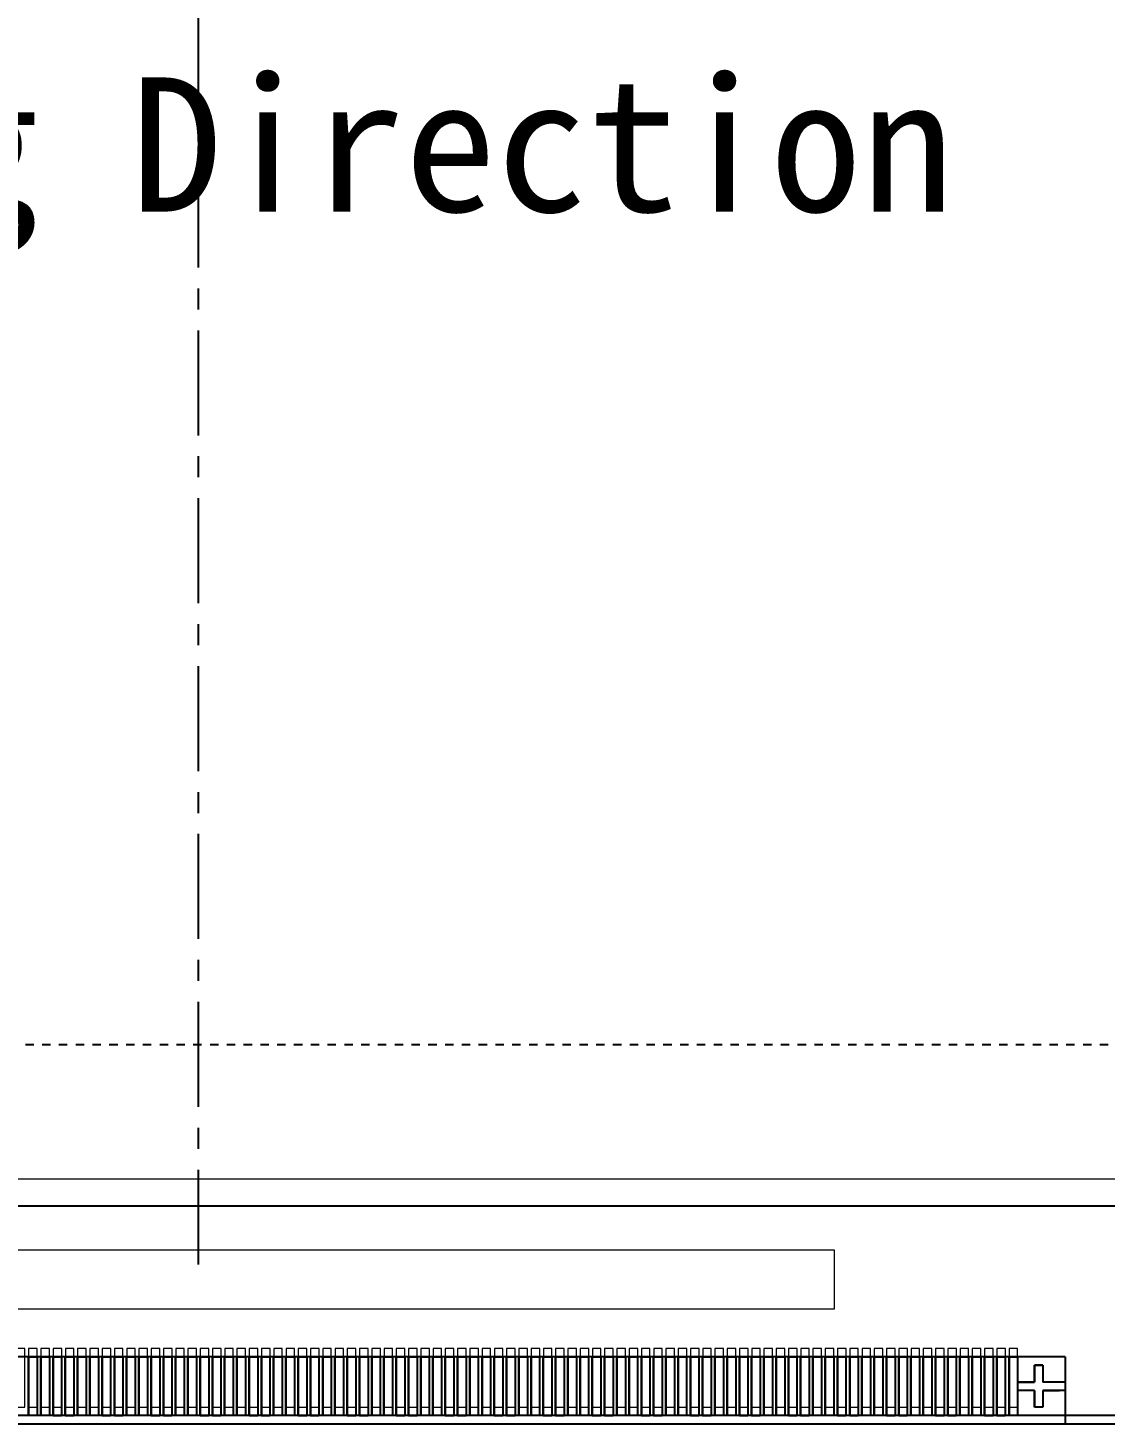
# Model space of a CAD drawing. Header units: inches. Extents: x -693 to 1914, y 285 to 699.
# Drawn here: x 1743.51 to 1756.35, y 636.73 to 653.36 of the extents above; entities that cross this region are included whole.
import ezdxf

# ---------------------------------------------------------------- set-up
doc = ezdxf.new("R2010")
doc.units = ezdxf.units.IN
doc.header["$LTSCALE"] = 0.1
doc.header["$MEASUREMENT"] = 0
doc.linetypes.add('CENTER', pattern=[2, 1.25, -0.25, 0.25, -0.25])
doc.linetypes.add('HIDDEN', pattern=[0.2, 0.1, -0.1])
doc.layers.add('DIM（标注）', color=3, linetype='Continuous', lineweight=15)
doc.layers.add('Txt', color=4, linetype='Continuous', lineweight=0)
doc.layers.add('OBJ-BEZAL', color=3, linetype='Continuous')
doc.styles.add('宋体', font='')
doc.styles.get('宋体').set_extended_font_data('SimSun')
doc.dimstyles.new('VP-Standard', dxfattribs={"dimtxt": 1.5, "dimasz": 1.5, "dimexe": 0.5, "dimexo": 0.3, "dimgap": 0.5, "dimtad": 1, "dimzin": 1, "dimdsep": 46, "dimtxsty": '宋体', "dimcen": 0, "dimclrd": 256, "dimclre": 256, "dimclrt": 256, "dimadec": 0, "dimazin": 0, "dimtfac": 1, "dimtmove": 0, "dimatfit": 1, "dimfxl": 0, "dimtolj": 1, "dimtzin": 0, "dimlwd": -1, "dimlwe": -1, "dimarcsym": 0})

# ---------------------------------------------------------------- blocks, each defined once
blk = doc.blocks.new('hsd1.54')
at = {"color": 1, "linetype": 'CENTER', "ltscale": 10}
blk.add_line((2714.993, 592.976), (2714.993, 555.845), dxfattribs=at)
at = {"color": 4, "linetype": 'HIDDEN', "ltscale": 10}
blk.add_line((2701.133, 558.466), (2728.853, 558.466), dxfattribs=at)
at = {"color": 4}
for p, q in [((2699.933, 556.546), (2730.053, 556.546)), ((2730.053, 554.046), (2699.933, 554.046))]:
    blk.add_line(p, q, dxfattribs=at)
at = {"layer": 'OBJ-BEZAL', "color": 30}
for p, q in [((2725.321, 554.746), (2704.666, 554.746)), ((2712.971, 554.746), (2713.073, 554.746)), ((2712.971, 554.746), (2712.971, 554.046)), ((2712.971, 554.746), (2713.073, 554.746)), ((2712.971, 554.746), (2712.971, 554.046)), ((2713.073, 554.746), (2713.073, 554.046)), ((2713.073, 554.746), (2713.073, 554.046)), ((2713.117, 554.746), (2713.219, 554.746)), ((2713.117, 554.746), (2713.117, 554.046)), ((2713.117, 554.746), (2713.219, 554.746)), ((2713.117, 554.746), (2713.117, 554.046)), ((2713.219, 554.746), (2713.219, 554.046)), ((2713.219, 554.746), (2713.219, 554.046)), ((2713.365, 554.746), (2713.263, 554.746)), ((2713.263, 554.746), (2713.263, 554.046)), ((2713.365, 554.746), (2713.263, 554.746)), ((2713.263, 554.746), (2713.263, 554.046)), ((2713.365, 554.746), (2713.365, 554.046)), ((2713.365, 554.746), (2713.365, 554.046)), ((2713.511, 554.746), (2713.409, 554.746)), ((2713.409, 554.746), (2713.409, 554.046)), ((2713.511, 554.746), (2713.409, 554.746)), ((2713.409, 554.746), (2713.409, 554.046)), ((2713.511, 554.746), (2713.511, 554.046)), ((2713.511, 554.746), (2713.511, 554.046)), ((2713.555, 554.746), (2713.657, 554.746)), ((2713.555, 554.746), (2713.555, 554.046)), ((2713.555, 554.746), (2713.657, 554.746)), ((2713.555, 554.746), (2713.555, 554.046)), ((2713.657, 554.746), (2713.657, 554.046)), ((2713.657, 554.746), (2713.657, 554.046)), ((2713.701, 554.746), (2713.803, 554.746)), ((2713.701, 554.746), (2713.701, 554.046)), ((2713.701, 554.746), (2713.803, 554.746)), ((2713.701, 554.746), (2713.701, 554.046)), ((2713.803, 554.746), (2713.803, 554.046)), ((2713.803, 554.746), (2713.803, 554.046)), ((2713.949, 554.746), (2713.847, 554.746)), ((2713.847, 554.746), (2713.847, 554.046)), ((2713.949, 554.746), (2713.847, 554.746)), ((2713.847, 554.746), (2713.847, 554.046)), ((2713.949, 554.746), (2713.949, 554.046)), ((2713.949, 554.746), (2713.949, 554.046)), ((2714.095, 554.746), (2713.993, 554.746)), ((2713.993, 554.746), (2713.993, 554.046)), ((2714.095, 554.746), (2713.993, 554.746)), ((2713.993, 554.746), (2713.993, 554.046)), ((2714.095, 554.746), (2714.095, 554.046)), ((2714.095, 554.746), (2714.095, 554.046)), ((2714.139, 554.746), (2714.241, 554.746)), ((2714.139, 554.746), (2714.139, 554.046)), ((2714.139, 554.746), (2714.241, 554.746)), ((2714.139, 554.746), (2714.139, 554.046)), ((2714.241, 554.746), (2714.241, 554.046)), ((2714.241, 554.746), (2714.241, 554.046)), ((2714.285, 554.746), (2714.387, 554.746)), ((2714.285, 554.746), (2714.285, 554.046)), ((2714.285, 554.746), (2714.387, 554.746)), ((2714.285, 554.746), (2714.285, 554.046)), ((2714.387, 554.746), (2714.387, 554.046)), ((2714.387, 554.746), (2714.387, 554.046)), ((2714.533, 554.746), (2714.431, 554.746)), ((2714.431, 554.746), (2714.431, 554.046)), ((2714.533, 554.746), (2714.431, 554.746)), ((2714.431, 554.746), (2714.431, 554.046)), ((2714.533, 554.746), (2714.533, 554.046)), ((2714.533, 554.746), (2714.533, 554.046)), ((2714.679, 554.746), (2714.577, 554.746)), ((2714.577, 554.746), (2714.577, 554.046)), ((2714.679, 554.746), (2714.577, 554.746)), ((2714.577, 554.746), (2714.577, 554.046)), ((2714.679, 554.746), (2714.679, 554.046)), ((2714.679, 554.746), (2714.679, 554.046)), ((2714.723, 554.746), (2714.825, 554.746)), ((2714.723, 554.746), (2714.723, 554.046)), ((2714.723, 554.746), (2714.825, 554.746)), ((2714.723, 554.746), (2714.723, 554.046)), ((2714.825, 554.746), (2714.825, 554.046)), ((2714.825, 554.746), (2714.825, 554.046)), ((2714.869, 554.746), (2714.971, 554.746)), ((2714.869, 554.746), (2714.869, 554.046)), ((2714.869, 554.746), (2714.971, 554.746)), ((2714.869, 554.746), (2714.869, 554.046)), ((2714.971, 554.746), (2714.971, 554.046)), ((2714.971, 554.746), (2714.971, 554.046)), ((2715.117, 554.746), (2715.015, 554.746)), ((2715.015, 554.746), (2715.015, 554.046)), ((2715.117, 554.746), (2715.015, 554.746)), ((2715.015, 554.746), (2715.015, 554.046)), ((2715.117, 554.746), (2715.117, 554.046)), ((2715.117, 554.746), (2715.117, 554.046)), ((2715.263, 554.746), (2715.161, 554.746)), ((2715.161, 554.746), (2715.161, 554.046)), ((2715.263, 554.746), (2715.161, 554.746)), ((2715.161, 554.746), (2715.161, 554.046)), ((2715.263, 554.746), (2715.263, 554.046)), ((2715.263, 554.746), (2715.263, 554.046)), ((2715.307, 554.746), (2715.409, 554.746)), ((2715.307, 554.746), (2715.307, 554.046)), ((2715.307, 554.746), (2715.409, 554.746)), ((2715.307, 554.746), (2715.307, 554.046)), ((2715.409, 554.746), (2715.409, 554.046)), ((2715.409, 554.746), (2715.409, 554.046)), ((2715.453, 554.746), (2715.555, 554.746)), ((2715.453, 554.746), (2715.453, 554.046)), ((2715.453, 554.746), (2715.555, 554.746)), ((2715.453, 554.746), (2715.453, 554.046)), ((2715.555, 554.746), (2715.555, 554.046)), ((2715.555, 554.746), (2715.555, 554.046)), ((2715.701, 554.746), (2715.599, 554.746)), ((2715.599, 554.746), (2715.599, 554.046)), ((2715.701, 554.746), (2715.599, 554.746)), ((2715.599, 554.746), (2715.599, 554.046)), ((2715.701, 554.746), (2715.701, 554.046)), ((2715.701, 554.746), (2715.701, 554.046)), ((2715.847, 554.746), (2715.745, 554.746)), ((2715.745, 554.746), (2715.745, 554.046)), ((2715.847, 554.746), (2715.745, 554.746)), ((2715.745, 554.746), (2715.745, 554.046)), ((2715.847, 554.746), (2715.847, 554.046)), ((2715.847, 554.746), (2715.847, 554.046)), ((2715.891, 554.746), (2715.993, 554.746)), ((2715.891, 554.746), (2715.891, 554.046)), ((2715.891, 554.746), (2715.993, 554.746)), ((2715.891, 554.746), (2715.891, 554.046)), ((2715.993, 554.746), (2715.993, 554.046)), ((2715.993, 554.746), (2715.993, 554.046)), ((2716.037, 554.746), (2716.139, 554.746)), ((2716.037, 554.746), (2716.037, 554.046)), ((2716.037, 554.746), (2716.139, 554.746)), ((2716.037, 554.746), (2716.037, 554.046)), ((2716.139, 554.746), (2716.139, 554.046)), ((2716.139, 554.746), (2716.139, 554.046)), ((2716.285, 554.746), (2716.183, 554.746)), ((2716.183, 554.746), (2716.183, 554.046)), ((2716.285, 554.746), (2716.183, 554.746)), ((2716.183, 554.746), (2716.183, 554.046)), ((2716.285, 554.746), (2716.285, 554.046)), ((2716.285, 554.746), (2716.285, 554.046)), ((2716.431, 554.746), (2716.329, 554.746)), ((2716.329, 554.746), (2716.329, 554.046)), ((2716.431, 554.746), (2716.329, 554.746)), ((2716.329, 554.746), (2716.329, 554.046)), ((2716.431, 554.746), (2716.431, 554.046)), ((2716.431, 554.746), (2716.431, 554.046)), ((2716.475, 554.746), (2716.577, 554.746)), ((2716.475, 554.746), (2716.475, 554.046)), ((2716.475, 554.746), (2716.577, 554.746)), ((2716.475, 554.746), (2716.475, 554.046)), ((2716.577, 554.746), (2716.577, 554.046)), ((2716.577, 554.746), (2716.577, 554.046)), ((2716.621, 554.746), (2716.723, 554.746)), ((2716.621, 554.746), (2716.621, 554.046)), ((2716.621, 554.746), (2716.723, 554.746)), ((2716.621, 554.746), (2716.621, 554.046)), ((2716.723, 554.746), (2716.723, 554.046)), ((2716.723, 554.746), (2716.723, 554.046)), ((2716.869, 554.746), (2716.767, 554.746)), ((2716.767, 554.746), (2716.767, 554.046)), ((2716.869, 554.746), (2716.767, 554.746)), ((2716.767, 554.746), (2716.767, 554.046)), ((2716.869, 554.746), (2716.869, 554.046)), ((2716.869, 554.746), (2716.869, 554.046)), ((2717.015, 554.746), (2716.913, 554.746)), ((2716.913, 554.746), (2716.913, 554.046)), ((2717.015, 554.746), (2716.913, 554.746)), ((2716.913, 554.746), (2716.913, 554.046)), ((2717.015, 554.746), (2717.015, 554.046)), ((2717.015, 554.746), (2717.015, 554.046)), ((2717.059, 554.746), (2717.161, 554.746)), ((2717.059, 554.746), (2717.059, 554.046)), ((2717.059, 554.746), (2717.161, 554.746)), ((2717.059, 554.746), (2717.059, 554.046)), ((2717.161, 554.746), (2717.161, 554.046)), ((2717.161, 554.746), (2717.161, 554.046)), ((2717.205, 554.746), (2717.307, 554.746)), ((2717.205, 554.746), (2717.205, 554.046)), ((2717.205, 554.746), (2717.307, 554.746)), ((2717.205, 554.746), (2717.205, 554.046)), ((2717.307, 554.746), (2717.307, 554.046)), ((2717.307, 554.746), (2717.307, 554.046)), ((2717.453, 554.746), (2717.351, 554.746)), ((2717.351, 554.746), (2717.351, 554.046)), ((2717.453, 554.746), (2717.351, 554.746)), ((2717.351, 554.746), (2717.351, 554.046)), ((2717.453, 554.746), (2717.453, 554.046)), ((2717.453, 554.746), (2717.453, 554.046)), ((2717.599, 554.746), (2717.497, 554.746)), ((2717.497, 554.746), (2717.497, 554.046)), ((2717.599, 554.746), (2717.497, 554.746)), ((2717.497, 554.746), (2717.497, 554.046)), ((2717.599, 554.746), (2717.599, 554.046)), ((2717.599, 554.746), (2717.599, 554.046)), ((2717.643, 554.746), (2717.745, 554.746)), ((2717.643, 554.746), (2717.643, 554.046)), ((2717.643, 554.746), (2717.745, 554.746)), ((2717.643, 554.746), (2717.643, 554.046)), ((2717.745, 554.746), (2717.745, 554.046)), ((2717.745, 554.746), (2717.745, 554.046)), ((2717.789, 554.746), (2717.891, 554.746)), ((2717.789, 554.746), (2717.789, 554.046)), ((2717.789, 554.746), (2717.891, 554.746)), ((2717.789, 554.746), (2717.789, 554.046)), ((2717.891, 554.746), (2717.891, 554.046)), ((2717.891, 554.746), (2717.891, 554.046)), ((2718.037, 554.746), (2717.935, 554.746)), ((2717.935, 554.746), (2717.935, 554.046)), ((2718.037, 554.746), (2717.935, 554.746)), ((2717.935, 554.746), (2717.935, 554.046)), ((2718.037, 554.746), (2718.037, 554.046)), ((2718.037, 554.746), (2718.037, 554.046)), ((2718.183, 554.746), (2718.081, 554.746)), ((2718.081, 554.746), (2718.081, 554.046)), ((2718.183, 554.746), (2718.081, 554.746)), ((2718.081, 554.746), (2718.081, 554.046)), ((2718.183, 554.746), (2718.183, 554.046)), ((2718.183, 554.746), (2718.183, 554.046)), ((2718.227, 554.746), (2718.329, 554.746)), ((2718.227, 554.746), (2718.227, 554.046)), ((2718.227, 554.746), (2718.329, 554.746)), ((2718.227, 554.746), (2718.227, 554.046)), ((2718.329, 554.746), (2718.329, 554.046)), ((2718.329, 554.746), (2718.329, 554.046)), ((2718.373, 554.746), (2718.475, 554.746)), ((2718.373, 554.746), (2718.373, 554.046)), ((2718.373, 554.746), (2718.475, 554.746)), ((2718.373, 554.746), (2718.373, 554.046)), ((2718.475, 554.746), (2718.475, 554.046)), ((2718.475, 554.746), (2718.475, 554.046)), ((2718.621, 554.746), (2718.519, 554.746)), ((2718.519, 554.746), (2718.519, 554.046)), ((2718.621, 554.746), (2718.519, 554.746)), ((2718.519, 554.746), (2718.519, 554.046)), ((2718.621, 554.746), (2718.621, 554.046)), ((2718.621, 554.746), (2718.621, 554.046)), ((2718.767, 554.746), (2718.665, 554.746)), ((2718.665, 554.746), (2718.665, 554.046)), ((2718.767, 554.746), (2718.665, 554.746)), ((2718.665, 554.746), (2718.665, 554.046)), ((2718.767, 554.746), (2718.767, 554.046)), ((2718.767, 554.746), (2718.767, 554.046)), ((2718.811, 554.746), (2718.913, 554.746)), ((2718.811, 554.746), (2718.811, 554.046)), ((2718.811, 554.746), (2718.913, 554.746)), ((2718.811, 554.746), (2718.811, 554.046)), ((2718.913, 554.746), (2718.913, 554.046)), ((2718.913, 554.746), (2718.913, 554.046)), ((2718.957, 554.746), (2719.059, 554.746)), ((2718.957, 554.746), (2718.957, 554.046)), ((2718.957, 554.746), (2719.059, 554.746)), ((2718.957, 554.746), (2718.957, 554.046)), ((2719.059, 554.746), (2719.059, 554.046)), ((2719.059, 554.746), (2719.059, 554.046)), ((2719.205, 554.746), (2719.103, 554.746)), ((2719.103, 554.746), (2719.103, 554.046)), ((2719.205, 554.746), (2719.103, 554.746)), ((2719.103, 554.746), (2719.103, 554.046)), ((2719.205, 554.746), (2719.205, 554.046)), ((2719.205, 554.746), (2719.205, 554.046)), ((2719.351, 554.746), (2719.249, 554.746)), ((2719.249, 554.746), (2719.249, 554.046)), ((2719.351, 554.746), (2719.249, 554.746)), ((2719.249, 554.746), (2719.249, 554.046)), ((2719.351, 554.746), (2719.351, 554.046)), ((2719.351, 554.746), (2719.351, 554.046)), ((2719.395, 554.746), (2719.497, 554.746)), ((2719.395, 554.746), (2719.395, 554.046)), ((2719.395, 554.746), (2719.497, 554.746)), ((2719.395, 554.746), (2719.395, 554.046)), ((2719.497, 554.746), (2719.497, 554.046)), ((2719.497, 554.746), (2719.497, 554.046)), ((2719.541, 554.746), (2719.643, 554.746)), ((2719.541, 554.746), (2719.541, 554.046)), ((2719.541, 554.746), (2719.643, 554.746)), ((2719.541, 554.746), (2719.541, 554.046)), ((2719.643, 554.746), (2719.643, 554.046)), ((2719.643, 554.746), (2719.643, 554.046)), ((2719.789, 554.746), (2719.687, 554.746)), ((2719.687, 554.746), (2719.687, 554.046)), ((2719.789, 554.746), (2719.687, 554.746)), ((2719.687, 554.746), (2719.687, 554.046)), ((2719.789, 554.746), (2719.789, 554.046)), ((2719.789, 554.746), (2719.789, 554.046)), ((2719.935, 554.746), (2719.833, 554.746)), ((2719.833, 554.746), (2719.833, 554.046)), ((2719.935, 554.746), (2719.833, 554.746)), ((2719.833, 554.746), (2719.833, 554.046)), ((2719.935, 554.746), (2719.935, 554.046)), ((2719.935, 554.746), (2719.935, 554.046)), ((2719.979, 554.746), (2720.081, 554.746)), ((2719.979, 554.746), (2719.979, 554.046)), ((2719.979, 554.746), (2720.081, 554.746)), ((2719.979, 554.746), (2719.979, 554.046)), ((2720.081, 554.746), (2720.081, 554.046)), ((2720.081, 554.746), (2720.081, 554.046)), ((2720.125, 554.746), (2720.227, 554.746)), ((2720.125, 554.746), (2720.125, 554.046)), ((2720.125, 554.746), (2720.227, 554.746)), ((2720.125, 554.746), (2720.125, 554.046)), ((2720.227, 554.746), (2720.227, 554.046)), ((2720.227, 554.746), (2720.227, 554.046)), ((2720.373, 554.746), (2720.271, 554.746)), ((2720.271, 554.746), (2720.271, 554.046)), ((2720.373, 554.746), (2720.271, 554.746)), ((2720.271, 554.746), (2720.271, 554.046)), ((2720.373, 554.746), (2720.373, 554.046)), ((2720.373, 554.746), (2720.373, 554.046)), ((2720.519, 554.746), (2720.417, 554.746)), ((2720.417, 554.746), (2720.417, 554.046)), ((2720.519, 554.746), (2720.417, 554.746)), ((2720.417, 554.746), (2720.417, 554.046)), ((2720.519, 554.746), (2720.519, 554.046)), ((2720.519, 554.746), (2720.519, 554.046)), ((2720.563, 554.746), (2720.665, 554.746)), ((2720.563, 554.746), (2720.563, 554.046)), ((2720.563, 554.746), (2720.665, 554.746)), ((2720.563, 554.746), (2720.563, 554.046)), ((2720.665, 554.746), (2720.665, 554.046)), ((2720.665, 554.746), (2720.665, 554.046)), ((2720.709, 554.746), (2720.811, 554.746)), ((2720.709, 554.746), (2720.709, 554.046)), ((2720.709, 554.746), (2720.811, 554.746)), ((2720.709, 554.746), (2720.709, 554.046)), ((2720.811, 554.746), (2720.811, 554.046)), ((2720.811, 554.746), (2720.811, 554.046)), ((2720.957, 554.746), (2720.855, 554.746)), ((2720.855, 554.746), (2720.855, 554.046)), ((2720.957, 554.746), (2720.855, 554.746)), ((2720.855, 554.746), (2720.855, 554.046)), ((2720.957, 554.746), (2720.957, 554.046)), ((2720.957, 554.746), (2720.957, 554.046)), ((2721.103, 554.746), (2721.001, 554.746)), ((2721.001, 554.746), (2721.001, 554.046)), ((2721.103, 554.746), (2721.001, 554.746)), ((2721.001, 554.746), (2721.001, 554.046)), ((2721.103, 554.746), (2721.103, 554.046)), ((2721.103, 554.746), (2721.103, 554.046)), ((2721.147, 554.746), (2721.249, 554.746)), ((2721.147, 554.746), (2721.147, 554.046)), ((2721.147, 554.746), (2721.249, 554.746)), ((2721.147, 554.746), (2721.147, 554.046)), ((2721.249, 554.746), (2721.249, 554.046)), ((2721.249, 554.746), (2721.249, 554.046)), ((2721.293, 554.746), (2721.395, 554.746)), ((2721.293, 554.746), (2721.293, 554.046)), ((2721.293, 554.746), (2721.395, 554.746)), ((2721.293, 554.746), (2721.293, 554.046)), ((2721.395, 554.746), (2721.395, 554.046)), ((2721.395, 554.746), (2721.395, 554.046)), ((2721.541, 554.746), (2721.439, 554.746)), ((2721.439, 554.746), (2721.439, 554.046)), ((2721.541, 554.746), (2721.439, 554.746)), ((2721.439, 554.746), (2721.439, 554.046)), ((2721.541, 554.746), (2721.541, 554.046)), ((2721.541, 554.746), (2721.541, 554.046)), ((2721.687, 554.746), (2721.585, 554.746)), ((2721.585, 554.746), (2721.585, 554.046)), ((2721.687, 554.746), (2721.585, 554.746)), ((2721.585, 554.746), (2721.585, 554.046)), ((2721.687, 554.746), (2721.687, 554.046)), ((2721.687, 554.746), (2721.687, 554.046)), ((2721.731, 554.746), (2721.833, 554.746)), ((2721.731, 554.746), (2721.731, 554.046)), ((2721.731, 554.746), (2721.833, 554.746)), ((2721.731, 554.746), (2721.731, 554.046)), ((2721.833, 554.746), (2721.833, 554.046)), ((2721.833, 554.746), (2721.833, 554.046)), ((2721.877, 554.746), (2721.979, 554.746)), ((2721.877, 554.746), (2721.877, 554.046)), ((2721.877, 554.746), (2721.979, 554.746)), ((2721.877, 554.746), (2721.877, 554.046)), ((2721.979, 554.746), (2721.979, 554.046)), ((2721.979, 554.746), (2721.979, 554.046)), ((2722.125, 554.746), (2722.023, 554.746)), ((2722.023, 554.746), (2722.023, 554.046)), ((2722.125, 554.746), (2722.023, 554.746)), ((2722.023, 554.746), (2722.023, 554.046)), ((2722.125, 554.746), (2722.125, 554.046)), ((2722.125, 554.746), (2722.125, 554.046)), ((2722.271, 554.746), (2722.169, 554.746)), ((2722.169, 554.746), (2722.169, 554.046)), ((2722.271, 554.746), (2722.169, 554.746)), ((2722.169, 554.746), (2722.169, 554.046)), ((2722.271, 554.746), (2722.271, 554.046)), ((2722.271, 554.746), (2722.271, 554.046)), ((2722.315, 554.746), (2722.417, 554.746)), ((2722.315, 554.746), (2722.315, 554.046)), ((2722.315, 554.746), (2722.417, 554.746)), ((2722.315, 554.746), (2722.315, 554.046)), ((2722.417, 554.746), (2722.417, 554.046)), ((2722.417, 554.746), (2722.417, 554.046)), ((2722.461, 554.746), (2722.563, 554.746)), ((2722.461, 554.746), (2722.461, 554.046)), ((2722.461, 554.746), (2722.563, 554.746)), ((2722.461, 554.746), (2722.461, 554.046)), ((2722.563, 554.746), (2722.563, 554.046)), ((2722.563, 554.746), (2722.563, 554.046)), ((2722.709, 554.746), (2722.607, 554.746)), ((2722.607, 554.746), (2722.607, 554.046)), ((2722.709, 554.746), (2722.607, 554.746)), ((2722.607, 554.746), (2722.607, 554.046)), ((2722.709, 554.746), (2722.709, 554.046)), ((2722.709, 554.746), (2722.709, 554.046)), ((2722.855, 554.746), (2722.753, 554.746)), ((2722.753, 554.746), (2722.753, 554.046)), ((2722.855, 554.746), (2722.753, 554.746)), ((2722.753, 554.746), (2722.753, 554.046)), ((2722.855, 554.746), (2722.855, 554.046)), ((2722.855, 554.746), (2722.855, 554.046)), ((2722.899, 554.746), (2723.001, 554.746)), ((2722.899, 554.746), (2722.899, 554.046)), ((2722.899, 554.746), (2723.001, 554.746)), ((2722.899, 554.746), (2722.899, 554.046)), ((2723.001, 554.746), (2723.001, 554.046)), ((2723.001, 554.746), (2723.001, 554.046)), ((2723.045, 554.746), (2723.147, 554.746)), ((2723.045, 554.746), (2723.045, 554.046)), ((2723.045, 554.746), (2723.147, 554.746)), ((2723.045, 554.746), (2723.045, 554.046)), ((2723.147, 554.746), (2723.147, 554.046)), ((2723.147, 554.746), (2723.147, 554.046)), ((2723.293, 554.746), (2723.191, 554.746)), ((2723.191, 554.746), (2723.191, 554.046)), ((2723.293, 554.746), (2723.191, 554.746)), ((2723.191, 554.746), (2723.191, 554.046)), ((2723.293, 554.746), (2723.293, 554.046)), ((2723.293, 554.746), (2723.293, 554.046)), ((2723.439, 554.746), (2723.337, 554.746)), ((2723.337, 554.746), (2723.337, 554.046)), ((2723.439, 554.746), (2723.337, 554.746)), ((2723.337, 554.746), (2723.337, 554.046)), ((2723.439, 554.746), (2723.439, 554.046)), ((2723.439, 554.746), (2723.439, 554.046)), ((2723.483, 554.746), (2723.585, 554.746)), ((2723.483, 554.746), (2723.483, 554.046)), ((2723.483, 554.746), (2723.585, 554.746)), ((2723.483, 554.746), (2723.483, 554.046)), ((2723.585, 554.746), (2723.585, 554.046)), ((2723.585, 554.746), (2723.585, 554.046)), ((2723.629, 554.746), (2723.731, 554.746)), ((2723.629, 554.746), (2723.629, 554.046)), ((2723.629, 554.746), (2723.731, 554.746)), ((2723.629, 554.746), (2723.629, 554.046)), ((2723.731, 554.746), (2723.731, 554.046)), ((2723.731, 554.746), (2723.731, 554.046)), ((2723.877, 554.746), (2723.775, 554.746)), ((2723.775, 554.746), (2723.775, 554.046)), ((2723.877, 554.746), (2723.775, 554.746)), ((2723.775, 554.746), (2723.775, 554.046)), ((2723.877, 554.746), (2723.877, 554.046)), ((2723.877, 554.746), (2723.877, 554.046)), ((2724.023, 554.746), (2723.921, 554.746)), ((2723.921, 554.746), (2723.921, 554.046)), ((2724.023, 554.746), (2723.921, 554.746)), ((2723.921, 554.746), (2723.921, 554.046)), ((2724.023, 554.746), (2724.023, 554.046)), ((2724.023, 554.746), (2724.023, 554.046)), ((2724.067, 554.746), (2724.169, 554.746)), ((2724.067, 554.746), (2724.067, 554.046)), ((2724.067, 554.746), (2724.169, 554.746)), ((2724.067, 554.746), (2724.067, 554.046)), ((2724.169, 554.746), (2724.169, 554.046)), ((2724.169, 554.746), (2724.169, 554.046)), ((2724.213, 554.746), (2724.315, 554.746)), ((2724.213, 554.746), (2724.213, 554.046)), ((2724.213, 554.746), (2724.315, 554.746)), ((2724.213, 554.746), (2724.213, 554.046)), ((2724.315, 554.746), (2724.315, 554.046)), ((2724.315, 554.746), (2724.315, 554.046)), ((2724.461, 554.746), (2724.359, 554.746)), ((2724.359, 554.746), (2724.359, 554.046)), ((2724.461, 554.746), (2724.359, 554.746)), ((2724.359, 554.746), (2724.359, 554.046)), ((2724.461, 554.746), (2724.461, 554.046)), ((2724.461, 554.746), (2724.461, 554.046)), ((2724.607, 554.746), (2724.505, 554.746)), ((2724.505, 554.746), (2724.505, 554.046)), ((2724.607, 554.746), (2724.505, 554.746)), ((2724.505, 554.746), (2724.505, 554.046)), ((2724.607, 554.746), (2724.607, 554.046)), ((2724.607, 554.746), (2724.607, 554.046)), ((2724.651, 554.746), (2724.753, 554.746)), ((2724.651, 554.746), (2724.651, 554.046)), ((2724.651, 554.746), (2724.753, 554.746)), ((2724.651, 554.746), (2724.651, 554.046)), ((2724.753, 554.746), (2724.753, 554.446)), ((2724.753, 554.746), (2724.753, 554.446)), ((2724.953, 554.446), (2724.953, 554.646)), ((2724.953, 554.646), (2725.053, 554.646)), ((2724.953, 554.446), (2724.953, 554.646)), ((2724.953, 554.646), (2725.053, 554.646)), ((2724.953, 554.446), (2724.953, 554.646)), ((2724.953, 554.646), (2725.053, 554.646)), ((2724.953, 554.646), (2724.953, 554.446)), ((2725.053, 554.646), (2724.953, 554.646)), ((2725.053, 554.646), (2725.053, 554.446)), ((2725.053, 554.646), (2725.053, 554.446)), ((2725.053, 554.646), (2725.053, 554.446)), ((2725.053, 554.646), (2725.053, 554.446)), ((2725.321, 554.746), (2725.321, 553.944)), ((2724.753, 554.446), (2724.953, 554.446)), ((2724.753, 554.446), (2724.953, 554.446)), ((2724.753, 554.446), (2724.953, 554.446)), ((2724.953, 554.446), (2724.753, 554.446)), ((2724.753, 554.346), (2724.753, 554.046)), ((2724.953, 554.346), (2724.753, 554.346)), ((2724.753, 554.346), (2724.753, 554.046)), ((2724.953, 554.346), (2724.753, 554.346)), ((2724.953, 554.346), (2724.753, 554.346)), ((2724.953, 554.346), (2724.753, 554.346)), ((2724.953, 554.146), (2724.953, 554.346)), ((2724.953, 554.146), (2724.953, 554.346)), ((2724.953, 554.146), (2724.953, 554.346)), ((2724.953, 554.346), (2724.953, 554.146)), ((2725.253, 554.446), (2725.053, 554.446)), ((2725.253, 554.446), (2725.053, 554.446)), ((2725.253, 554.446), (2725.053, 554.446)), ((2725.321, 554.446), (2725.053, 554.446)), ((2725.053, 554.346), (2725.053, 554.146)), ((2725.053, 554.346), (2725.253, 554.346)), ((2725.053, 554.346), (2725.053, 554.146)), ((2725.053, 554.346), (2725.253, 554.346)), ((2725.053, 554.346), (2725.053, 554.146)), ((2725.053, 554.346), (2725.253, 554.346)), ((2725.321, 554.346), (2725.053, 554.346)), ((2725.053, 554.346), (2725.053, 554.146)), ((2725.321, 554.446), (2725.321, 554.346)), ((2725.053, 554.146), (2724.953, 554.146)), ((2725.053, 554.146), (2724.953, 554.146)), ((2725.053, 554.146), (2724.953, 554.146)), ((2725.053, 554.146), (2724.953, 554.146)), ((2713.073, 554.046), (2712.971, 554.046)), ((2713.073, 554.046), (2712.971, 554.046)), ((2713.219, 554.046), (2713.117, 554.046)), ((2713.219, 554.046), (2713.117, 554.046)), ((2713.263, 554.046), (2713.365, 554.046)), ((2713.263, 554.046), (2713.365, 554.046)), ((2713.409, 554.046), (2713.511, 554.046)), ((2713.409, 554.046), (2713.511, 554.046)), ((2713.657, 554.046), (2713.555, 554.046)), ((2713.657, 554.046), (2713.555, 554.046)), ((2713.803, 554.046), (2713.701, 554.046)), ((2713.803, 554.046), (2713.701, 554.046)), ((2713.847, 554.046), (2713.949, 554.046)), ((2713.847, 554.046), (2713.949, 554.046)), ((2713.993, 554.046), (2714.095, 554.046)), ((2713.993, 554.046), (2714.095, 554.046)), ((2714.241, 554.046), (2714.139, 554.046)), ((2714.241, 554.046), (2714.139, 554.046)), ((2714.387, 554.046), (2714.285, 554.046)), ((2714.387, 554.046), (2714.285, 554.046)), ((2714.431, 554.046), (2714.533, 554.046)), ((2714.431, 554.046), (2714.533, 554.046)), ((2714.577, 554.046), (2714.679, 554.046)), ((2714.577, 554.046), (2714.679, 554.046)), ((2714.825, 554.046), (2714.723, 554.046)), ((2714.825, 554.046), (2714.723, 554.046)), ((2714.971, 554.046), (2714.869, 554.046)), ((2714.971, 554.046), (2714.869, 554.046)), ((2715.015, 554.046), (2715.117, 554.046)), ((2715.015, 554.046), (2715.117, 554.046)), ((2715.161, 554.046), (2715.263, 554.046)), ((2715.161, 554.046), (2715.263, 554.046)), ((2715.409, 554.046), (2715.307, 554.046)), ((2715.409, 554.046), (2715.307, 554.046)), ((2715.555, 554.046), (2715.453, 554.046)), ((2715.555, 554.046), (2715.453, 554.046)), ((2715.599, 554.046), (2715.701, 554.046)), ((2715.599, 554.046), (2715.701, 554.046)), ((2715.745, 554.046), (2715.847, 554.046)), ((2715.745, 554.046), (2715.847, 554.046)), ((2715.993, 554.046), (2715.891, 554.046)), ((2715.993, 554.046), (2715.891, 554.046)), ((2716.139, 554.046), (2716.037, 554.046)), ((2716.139, 554.046), (2716.037, 554.046)), ((2716.183, 554.046), (2716.285, 554.046)), ((2716.183, 554.046), (2716.285, 554.046)), ((2716.329, 554.046), (2716.431, 554.046)), ((2716.329, 554.046), (2716.431, 554.046)), ((2716.577, 554.046), (2716.475, 554.046)), ((2716.577, 554.046), (2716.475, 554.046)), ((2716.723, 554.046), (2716.621, 554.046)), ((2716.723, 554.046), (2716.621, 554.046)), ((2716.767, 554.046), (2716.869, 554.046)), ((2716.767, 554.046), (2716.869, 554.046)), ((2716.913, 554.046), (2717.015, 554.046)), ((2716.913, 554.046), (2717.015, 554.046)), ((2717.161, 554.046), (2717.059, 554.046)), ((2717.161, 554.046), (2717.059, 554.046)), ((2717.307, 554.046), (2717.205, 554.046)), ((2717.307, 554.046), (2717.205, 554.046)), ((2717.351, 554.046), (2717.453, 554.046)), ((2717.351, 554.046), (2717.453, 554.046)), ((2717.497, 554.046), (2717.599, 554.046)), ((2717.497, 554.046), (2717.599, 554.046)), ((2717.745, 554.046), (2717.643, 554.046)), ((2717.745, 554.046), (2717.643, 554.046)), ((2717.891, 554.046), (2717.789, 554.046)), ((2717.891, 554.046), (2717.789, 554.046)), ((2717.935, 554.046), (2718.037, 554.046)), ((2717.935, 554.046), (2718.037, 554.046)), ((2718.081, 554.046), (2718.183, 554.046)), ((2718.081, 554.046), (2718.183, 554.046)), ((2718.329, 554.046), (2718.227, 554.046)), ((2718.329, 554.046), (2718.227, 554.046)), ((2718.475, 554.046), (2718.373, 554.046)), ((2718.475, 554.046), (2718.373, 554.046)), ((2718.519, 554.046), (2718.621, 554.046)), ((2718.519, 554.046), (2718.621, 554.046)), ((2718.665, 554.046), (2718.767, 554.046)), ((2718.665, 554.046), (2718.767, 554.046)), ((2718.913, 554.046), (2718.811, 554.046)), ((2718.913, 554.046), (2718.811, 554.046)), ((2719.059, 554.046), (2718.957, 554.046)), ((2719.059, 554.046), (2718.957, 554.046)), ((2719.103, 554.046), (2719.205, 554.046)), ((2719.103, 554.046), (2719.205, 554.046)), ((2719.249, 554.046), (2719.351, 554.046)), ((2719.249, 554.046), (2719.351, 554.046)), ((2719.497, 554.046), (2719.395, 554.046)), ((2719.497, 554.046), (2719.395, 554.046)), ((2719.643, 554.046), (2719.541, 554.046)), ((2719.643, 554.046), (2719.541, 554.046)), ((2719.687, 554.046), (2719.789, 554.046)), ((2719.687, 554.046), (2719.789, 554.046)), ((2719.833, 554.046), (2719.935, 554.046)), ((2719.833, 554.046), (2719.935, 554.046)), ((2720.081, 554.046), (2719.979, 554.046)), ((2720.081, 554.046), (2719.979, 554.046)), ((2720.227, 554.046), (2720.125, 554.046)), ((2720.227, 554.046), (2720.125, 554.046)), ((2720.271, 554.046), (2720.373, 554.046)), ((2720.271, 554.046), (2720.373, 554.046)), ((2720.417, 554.046), (2720.519, 554.046)), ((2720.417, 554.046), (2720.519, 554.046)), ((2720.665, 554.046), (2720.563, 554.046)), ((2720.665, 554.046), (2720.563, 554.046)), ((2720.811, 554.046), (2720.709, 554.046)), ((2720.811, 554.046), (2720.709, 554.046)), ((2720.855, 554.046), (2720.957, 554.046)), ((2720.855, 554.046), (2720.957, 554.046)), ((2721.001, 554.046), (2721.103, 554.046)), ((2721.001, 554.046), (2721.103, 554.046)), ((2721.249, 554.046), (2721.147, 554.046)), ((2721.249, 554.046), (2721.147, 554.046)), ((2721.395, 554.046), (2721.293, 554.046)), ((2721.395, 554.046), (2721.293, 554.046)), ((2721.439, 554.046), (2721.541, 554.046)), ((2721.439, 554.046), (2721.541, 554.046)), ((2721.585, 554.046), (2721.687, 554.046)), ((2721.585, 554.046), (2721.687, 554.046)), ((2721.833, 554.046), (2721.731, 554.046)), ((2721.833, 554.046), (2721.731, 554.046)), ((2721.979, 554.046), (2721.877, 554.046)), ((2721.979, 554.046), (2721.877, 554.046)), ((2722.023, 554.046), (2722.125, 554.046)), ((2722.023, 554.046), (2722.125, 554.046)), ((2722.169, 554.046), (2722.271, 554.046)), ((2722.169, 554.046), (2722.271, 554.046)), ((2722.417, 554.046), (2722.315, 554.046)), ((2722.417, 554.046), (2722.315, 554.046)), ((2722.563, 554.046), (2722.461, 554.046)), ((2722.563, 554.046), (2722.461, 554.046)), ((2722.607, 554.046), (2722.709, 554.046)), ((2722.607, 554.046), (2722.709, 554.046)), ((2722.753, 554.046), (2722.855, 554.046)), ((2722.753, 554.046), (2722.855, 554.046)), ((2723.001, 554.046), (2722.899, 554.046)), ((2723.001, 554.046), (2722.899, 554.046)), ((2723.147, 554.046), (2723.045, 554.046)), ((2723.147, 554.046), (2723.045, 554.046)), ((2723.191, 554.046), (2723.293, 554.046)), ((2723.191, 554.046), (2723.293, 554.046)), ((2723.337, 554.046), (2723.439, 554.046)), ((2723.337, 554.046), (2723.439, 554.046)), ((2723.585, 554.046), (2723.483, 554.046)), ((2723.585, 554.046), (2723.483, 554.046)), ((2723.731, 554.046), (2723.629, 554.046)), ((2723.731, 554.046), (2723.629, 554.046)), ((2723.775, 554.046), (2723.877, 554.046)), ((2723.775, 554.046), (2723.877, 554.046)), ((2723.921, 554.046), (2724.023, 554.046)), ((2723.921, 554.046), (2724.023, 554.046)), ((2724.169, 554.046), (2724.067, 554.046)), ((2724.169, 554.046), (2724.067, 554.046)), ((2724.315, 554.046), (2724.213, 554.046)), ((2724.315, 554.046), (2724.213, 554.046)), ((2724.359, 554.046), (2724.461, 554.046)), ((2724.359, 554.046), (2724.461, 554.046)), ((2724.505, 554.046), (2724.607, 554.046)), ((2724.505, 554.046), (2724.607, 554.046)), ((2724.753, 554.046), (2724.651, 554.046)), ((2724.753, 554.046), (2724.651, 554.046))]:
    blk.add_line(p, q, dxfattribs=at)
for points in [[(2713.073, 554.046), (2712.971, 554.046), (2712.971, 554.746), (2713.073, 554.746)], [(2713.219, 554.046), (2713.117, 554.046), (2713.117, 554.746), (2713.219, 554.746)], [(2713.365, 554.046), (2713.263, 554.046), (2713.263, 554.746), (2713.365, 554.746)], [(2713.511, 554.046), (2713.409, 554.046), (2713.409, 554.746), (2713.511, 554.746)], [(2713.657, 554.046), (2713.555, 554.046), (2713.555, 554.746), (2713.657, 554.746)], [(2713.803, 554.046), (2713.701, 554.046), (2713.701, 554.746), (2713.803, 554.746)], [(2713.949, 554.046), (2713.847, 554.046), (2713.847, 554.746), (2713.949, 554.746)], [(2714.095, 554.046), (2713.993, 554.046), (2713.993, 554.746), (2714.095, 554.746)], [(2714.241, 554.046), (2714.139, 554.046), (2714.139, 554.746), (2714.241, 554.746)], [(2714.387, 554.046), (2714.285, 554.046), (2714.285, 554.746), (2714.387, 554.746)], [(2714.533, 554.046), (2714.431, 554.046), (2714.431, 554.746), (2714.533, 554.746)], [(2714.679, 554.046), (2714.577, 554.046), (2714.577, 554.746), (2714.679, 554.746)], [(2714.825, 554.046), (2714.723, 554.046), (2714.723, 554.746), (2714.825, 554.746)], [(2714.971, 554.046), (2714.869, 554.046), (2714.869, 554.746), (2714.971, 554.746)], [(2715.117, 554.046), (2715.015, 554.046), (2715.015, 554.746), (2715.117, 554.746)], [(2715.263, 554.046), (2715.161, 554.046), (2715.161, 554.746), (2715.263, 554.746)], [(2715.409, 554.046), (2715.307, 554.046), (2715.307, 554.746), (2715.409, 554.746)], [(2715.555, 554.046), (2715.453, 554.046), (2715.453, 554.746), (2715.555, 554.746)], [(2715.701, 554.046), (2715.599, 554.046), (2715.599, 554.746), (2715.701, 554.746)], [(2715.847, 554.046), (2715.745, 554.046), (2715.745, 554.746), (2715.847, 554.746)], [(2715.993, 554.046), (2715.891, 554.046), (2715.891, 554.746), (2715.993, 554.746)], [(2716.139, 554.046), (2716.037, 554.046), (2716.037, 554.746), (2716.139, 554.746)], [(2716.285, 554.046), (2716.183, 554.046), (2716.183, 554.746), (2716.285, 554.746)], [(2716.431, 554.046), (2716.329, 554.046), (2716.329, 554.746), (2716.431, 554.746)], [(2716.577, 554.046), (2716.475, 554.046), (2716.475, 554.746), (2716.577, 554.746)], [(2716.723, 554.046), (2716.621, 554.046), (2716.621, 554.746), (2716.723, 554.746)], [(2716.869, 554.046), (2716.767, 554.046), (2716.767, 554.746), (2716.869, 554.746)], [(2717.015, 554.046), (2716.913, 554.046), (2716.913, 554.746), (2717.015, 554.746)], [(2717.161, 554.046), (2717.059, 554.046), (2717.059, 554.746), (2717.161, 554.746)], [(2717.307, 554.046), (2717.205, 554.046), (2717.205, 554.746), (2717.307, 554.746)], [(2717.453, 554.046), (2717.351, 554.046), (2717.351, 554.746), (2717.453, 554.746)], [(2717.599, 554.046), (2717.497, 554.046), (2717.497, 554.746), (2717.599, 554.746)], [(2717.745, 554.046), (2717.643, 554.046), (2717.643, 554.746), (2717.745, 554.746)], [(2717.891, 554.046), (2717.789, 554.046), (2717.789, 554.746), (2717.891, 554.746)], [(2718.037, 554.046), (2717.935, 554.046), (2717.935, 554.746), (2718.037, 554.746)], [(2718.183, 554.046), (2718.081, 554.046), (2718.081, 554.746), (2718.183, 554.746)], [(2718.329, 554.046), (2718.227, 554.046), (2718.227, 554.746), (2718.329, 554.746)], [(2718.475, 554.046), (2718.373, 554.046), (2718.373, 554.746), (2718.475, 554.746)], [(2718.621, 554.046), (2718.519, 554.046), (2718.519, 554.746), (2718.621, 554.746)], [(2718.767, 554.046), (2718.665, 554.046), (2718.665, 554.746), (2718.767, 554.746)], [(2718.913, 554.046), (2718.811, 554.046), (2718.811, 554.746), (2718.913, 554.746)], [(2719.059, 554.046), (2718.957, 554.046), (2718.957, 554.746), (2719.059, 554.746)], [(2719.205, 554.046), (2719.103, 554.046), (2719.103, 554.746), (2719.205, 554.746)], [(2719.351, 554.046), (2719.249, 554.046), (2719.249, 554.746), (2719.351, 554.746)], [(2719.497, 554.046), (2719.395, 554.046), (2719.395, 554.746), (2719.497, 554.746)], [(2719.643, 554.046), (2719.541, 554.046), (2719.541, 554.746), (2719.643, 554.746)], [(2719.789, 554.046), (2719.687, 554.046), (2719.687, 554.746), (2719.789, 554.746)], [(2719.935, 554.046), (2719.833, 554.046), (2719.833, 554.746), (2719.935, 554.746)], [(2720.081, 554.046), (2719.979, 554.046), (2719.979, 554.746), (2720.081, 554.746)], [(2720.227, 554.046), (2720.125, 554.046), (2720.125, 554.746), (2720.227, 554.746)], [(2720.373, 554.046), (2720.271, 554.046), (2720.271, 554.746), (2720.373, 554.746)], [(2720.519, 554.046), (2720.417, 554.046), (2720.417, 554.746), (2720.519, 554.746)], [(2720.665, 554.046), (2720.563, 554.046), (2720.563, 554.746), (2720.665, 554.746)], [(2720.811, 554.046), (2720.709, 554.046), (2720.709, 554.746), (2720.811, 554.746)], [(2720.957, 554.046), (2720.855, 554.046), (2720.855, 554.746), (2720.957, 554.746)], [(2721.103, 554.046), (2721.001, 554.046), (2721.001, 554.746), (2721.103, 554.746)], [(2721.249, 554.046), (2721.147, 554.046), (2721.147, 554.746), (2721.249, 554.746)], [(2721.395, 554.046), (2721.293, 554.046), (2721.293, 554.746), (2721.395, 554.746)], [(2721.541, 554.046), (2721.439, 554.046), (2721.439, 554.746), (2721.541, 554.746)], [(2721.687, 554.046), (2721.585, 554.046), (2721.585, 554.746), (2721.687, 554.746)], [(2721.833, 554.046), (2721.731, 554.046), (2721.731, 554.746), (2721.833, 554.746)], [(2721.979, 554.046), (2721.877, 554.046), (2721.877, 554.746), (2721.979, 554.746)], [(2722.125, 554.046), (2722.023, 554.046), (2722.023, 554.746), (2722.125, 554.746)], [(2722.271, 554.046), (2722.169, 554.046), (2722.169, 554.746), (2722.271, 554.746)], [(2722.417, 554.046), (2722.315, 554.046), (2722.315, 554.746), (2722.417, 554.746)], [(2722.563, 554.046), (2722.461, 554.046), (2722.461, 554.746), (2722.563, 554.746)], [(2722.709, 554.046), (2722.607, 554.046), (2722.607, 554.746), (2722.709, 554.746)], [(2722.855, 554.046), (2722.753, 554.046), (2722.753, 554.746), (2722.855, 554.746)], [(2723.001, 554.046), (2722.899, 554.046), (2722.899, 554.746), (2723.001, 554.746)], [(2723.147, 554.046), (2723.045, 554.046), (2723.045, 554.746), (2723.147, 554.746)], [(2723.293, 554.046), (2723.191, 554.046), (2723.191, 554.746), (2723.293, 554.746)], [(2723.439, 554.046), (2723.337, 554.046), (2723.337, 554.746), (2723.439, 554.746)], [(2723.585, 554.046), (2723.483, 554.046), (2723.483, 554.746), (2723.585, 554.746)], [(2723.731, 554.046), (2723.629, 554.046), (2723.629, 554.746), (2723.731, 554.746)], [(2723.877, 554.046), (2723.775, 554.046), (2723.775, 554.746), (2723.877, 554.746)], [(2724.023, 554.046), (2723.921, 554.046), (2723.921, 554.746), (2724.023, 554.746)], [(2724.169, 554.046), (2724.067, 554.046), (2724.067, 554.746), (2724.169, 554.746)], [(2724.315, 554.046), (2724.213, 554.046), (2724.213, 554.746), (2724.315, 554.746)], [(2724.461, 554.046), (2724.359, 554.046), (2724.359, 554.746), (2724.461, 554.746)], [(2724.607, 554.046), (2724.505, 554.046), (2724.505, 554.746), (2724.607, 554.746)], [(2724.753, 554.046), (2724.651, 554.046), (2724.651, 554.746), (2724.753, 554.746)]]:
    blk.add_lwpolyline(points, close=True, dxfattribs=at)
at = {"layer": 'Txt', "color": 3, "style": '宋体'}
blk.add_text('Viewing Direction', height=1.6, dxfattribs=at).set_placement((2705.48, 568.391))
blk = doc.blocks.new('*D147')
at = {"layer": 'Defpoints', "color": 0, "transparency": 16777216}
for p in [(1761.304, 637.178), (1747.944, 625.371), (1761.304, 625.297)]:
    blk.add_point(p, dxfattribs=at)
at = {"layer": 'DIM（标注）', "transparency": 16777216}
for p, q in [((1761.304, 636.878), (1761.304, 624.797)), ((1746.444, 625.297), (1744.944, 625.297)), ((1747.944, 625.297), (1761.304, 625.297)), ((1762.804, 625.297), (1775.595, 625.297)), ((1747.944, 625.071), (1747.944, 624.797))]:
    blk.add_line(p, q, dxfattribs=at)
for points in [[(1746.444, 625.547), (1746.444, 625.047), (1747.944, 625.297)], [(1762.804, 625.547), (1762.804, 625.047), (1761.304, 625.297)]]:
    blk.add_solid(points, dxfattribs=at)
at = {"layer": 'DIM（标注）', "transparency": 16777216, "insert": (1769.949, 626.601), "char_height": 1.5, "attachment_point": 5, "style": '宋体'}
blk.add_mtext('\\A1;13.36±0.3', dxfattribs=at)
blk = doc.blocks.new('*U156')
at = {"layer": 'DIM（标注）', "color": 4}
blk.add_lwpolyline([(-0.051, -0.35), (0.051, -0.35), (0.051, 0.35), (-0.051, 0.35)], close=True, dxfattribs=at)
blk = doc.blocks.new('*U157')
at = {"layer": 'DIM（标注）', "color": 0, "linetype": 'ByBlock', "lineweight": -2, "transparency": 16777216}
for p in [(0, 0), (0.146, 0), (0.292, 0), (0.438, 0), (0.584, 0), (0.73, 0), (0.876, 0), (1.022, 0), (1.168, 0), (1.314, 0), (1.46, 0), (1.606, 0), (1.752, 0), (1.898, 0), (2.044, 0), (2.19, 0), (2.336, 0), (2.482, 0), (2.628, 0), (2.774, 0), (2.92, 0), (3.066, 0), (3.212, 0), (3.358, 0), (3.504, 0), (3.65, 0), (3.796, 0), (3.942, 0), (4.088, 0), (4.234, 0), (4.38, 0), (4.526, 0), (4.672, 0), (4.818, 0), (4.964, 0), (5.11, 0), (5.256, 0), (5.402, 0), (5.548, 0), (5.694, 0), (5.84, 0), (5.986, 0), (6.132, 0), (6.278, 0), (6.424, 0), (6.57, 0), (6.716, 0), (6.862, 0), (7.008, 0), (7.154, 0), (7.3, 0), (7.446, 0), (7.592, 0), (7.738, 0), (7.884, 0), (8.03, 0), (8.176, 0), (8.322, 0), (8.468, 0), (8.614, 0), (8.76, 0), (8.906, 0), (9.052, 0), (9.198, 0), (9.344, 0), (9.49, 0), (9.636, 0), (9.782, 0), (9.928, 0), (10.074, 0), (10.22, 0), (10.366, 0), (10.512, 0), (10.658, 0), (10.804, 0), (10.95, 0), (11.096, 0), (11.242, 0), (11.388, 0), (11.534, 0), (11.68, 0), (11.826, 0), (11.972, 0), (12.118, 0), (12.264, 0), (12.41, 0), (12.556, 0), (12.702, 0), (12.848, 0), (12.994, 0), (13.14, 0), (13.286, 0), (13.432, 0), (13.578, 0), (13.724, 0), (13.87, 0), (14.016, 0), (14.162, 0), (14.308, 0), (14.454, 0), (14.6, 0), (14.746, 0), (14.892, 0), (15.038, 0), (15.184, 0), (15.33, 0), (15.476, 0), (15.622, 0), (15.768, 0), (15.914, 0), (16.06, 0), (16.206, 0), (16.352, 0), (16.498, 0), (16.644, 0), (16.79, 0), (16.936, 0), (17.082, 0), (17.228, 0), (17.374, 0), (17.52, 0), (17.666, 0), (17.812, 0), (17.958, 0), (18.104, 0), (18.25, 0), (18.396, 0), (18.542, 0), (18.688, 0), (18.834, 0), (18.98, 0), (19.126, 0), (19.272, 0), (19.418, 0)]:
    blk.add_blockref('*U156', p, dxfattribs=at)

msp = doc.modelspace()

# ---------------------------------------------------------------- linework, layer by layer
at = {"layer": 'Defpoints'}
msp.add_line((1729.784, 636.73), (1761.304, 636.73), dxfattribs=at)
msp.add_line((1729.784, 636.73), (1761.304, 636.73), dxfattribs=at)
at = {"layer": 'DIM（标注）', "color": 6}
msp.add_lwpolyline([(1730.784, 639.65), (1760.304, 639.65), (1760.304, 669.65), (1730.784, 669.65)], close=True, dxfattribs=at)
at = {"layer": 'DIM（标注）', "color": 4}
msp.add_lwpolyline([(1737.966, 638.102), (1753.121, 638.102), (1753.121, 638.802), (1737.966, 638.802)], close=True, dxfattribs=at)

# ---------------------------------------------------------------- block references
at = {"layer": 'DIM（标注）'}
msp.add_blockref('*U157', (1735.835, 637.28), dxfattribs=at)
at = {"layer": 'OBJ-BEZAL', "color": 1}
msp.add_blockref('hsd1.54', (-969.45, 82.784), dxfattribs=at)

# ---------------------------------------------------------------- dimensions: what is measured, and where the dimension line sits
at = {"layer": 'DIM（标注）'}
dim = msp.add_linear_dim(base=(1761.304, 625.297), p1=(1747.944, 625.371), p2=(1761.304, 637.178), text='<>±0.3', dimstyle='VP-Standard', override={"dimfxl": 0.5, "dimarcsym": 1}, dxfattribs=at)
dim.commit()
dim.dimension.update_dxf_attribs({"geometry": '*D147', "text_midpoint": (1769.949, 625.297), "dimtype": 160})

doc.saveas('drawing.dxf')
